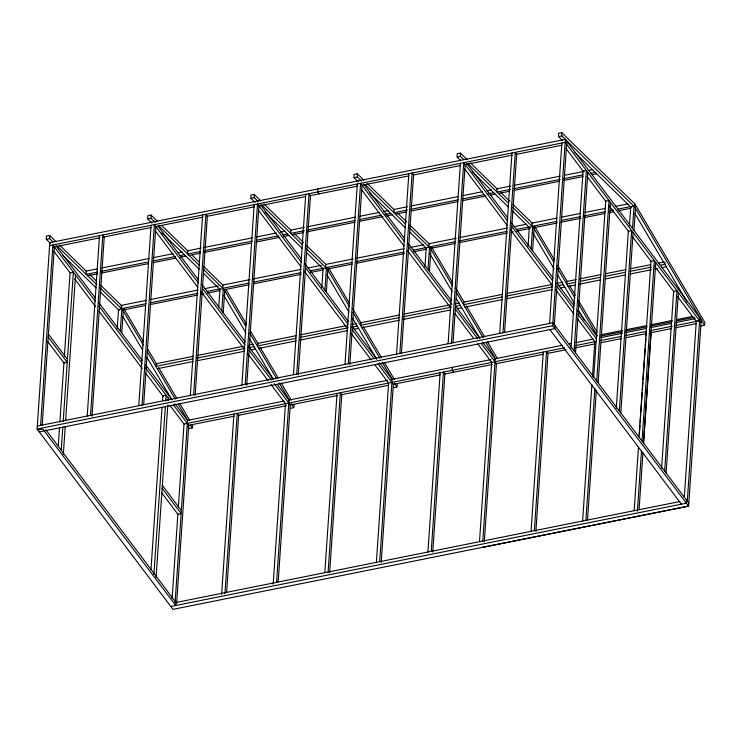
<?xml version="1.0" encoding="UTF-8"?>
<svg xmlns="http://www.w3.org/2000/svg" width="742" height="742" viewBox="0 0 742 742"><rect width="100%" height="100%" fill="white"/><g stroke="black" fill="none" stroke-linecap="round" stroke-linejoin="round"><path stroke-width="1.11" d="M688.539 506.063L172.96 609.358L37.1 429.034L49.807 242.653L565.376 139.366L701.32 319.783M40.606 425.389L52.905 244.971L95.421 301.41M42.211 424.999L54.352 246.9M58.247 446.276L59.508 427.772M59.898 421.994L63.998 361.855M64.396 356.077L70.073 272.806L73.375 272.147L63.2 421.335M61.234 450.246L62.81 427.114M63.33 454.29L65.222 426.529M65.611 420.751L75.545 275.032M87.213 416.049L99.511 235.641M90.515 415.39L102.813 234.973L104.26 236.902L92.036 416.16M117.245 328.502L118.534 309.525L120.733 309.08M120.315 331.192L121.836 308.867L123.283 310.787L121.762 333.112M138.773 405.726L151.071 225.308M142.065 405.058L154.364 224.65L198.281 282.934M143.679 404.668L155.82 226.57M150.997 569.383L162.034 407.469M162.507 400.532L162.823 395.903L166.125 395.245L165.726 401.023M153.9 574.503L165.336 406.811M156.08 577.387L167.822 405.067M168.137 400.439L168.295 398.129M172.116 598.664L177.867 514.243L161.561 492.605M178.34 507.305L184.016 424.034L170.094 405.559M175.093 602.634L187.522 420.389L174.991 403.759M190.323 395.393L202.622 214.976M176.624 603.404L188.765 425.296L173.396 404.891M193.625 394.735L205.924 214.317L207.37 216.237L195.155 395.495M218.779 307.058L220.003 289.195L223.296 288.536L224.752 290.456L223.231 312.79M221.775 310.861L223.296 288.536M221.626 594.453L233.925 414.036M224.928 593.795L237.227 413.377L238.674 415.297L226.616 592.246M241.883 385.061L254.181 204.653M245.185 384.402L257.483 203.985L301.4 262.269M246.715 385.172L258.93 205.914L305.518 196.574M273.186 584.121L285.485 403.704L270.867 384.3M276.562 582.303L288.981 400.068L277.156 384.356M278.167 581.913L290.233 404.974L274.16 383.642M293.442 374.738L305.741 194.321M296.735 374.07L309.043 193.662L310.49 195.582L298.265 374.84M317.901 188.941L317.697 191.928L319.153 193.847M321.824 287.516L323.113 268.539L326.415 267.881L327.862 269.8L326.341 292.125M324.894 290.205L326.415 267.881M324.82 572.639L337.044 393.381M328.122 571.98L340.337 392.722L341.793 394.642L329.643 572.741M344.993 364.405L357.301 183.988M348.295 363.747L360.593 183.33L404.511 241.614M349.825 364.507L362.05 185.25M376.38 562.306L388.595 383.048L374.673 364.572M379.672 561.648L392.101 379.403L379.57 362.773M381.202 562.417L393.343 384.31L377.975 363.914M396.553 354.073L408.851 173.665M399.855 353.415L412.153 172.997L413.6 174.927L401.459 353.025M424.934 266.86L426.233 247.884L428.431 247.438M428.004 269.55L429.525 247.225L430.981 249.145L429.46 271.47M427.93 551.983L440.154 372.725M431.232 551.315L443.456 372.057L444.903 373.987L432.762 552.085M448.112 343.75L460.411 163.333M451.414 343.092L463.713 162.674L507.63 220.958M453.019 342.702L465.16 164.594M452.323 367.346L452.119 370.323L453.566 372.252M479.49 541.651L491.714 362.393L477.792 343.917M482.792 540.992L495.211 358.748L482.68 342.118M484.322 541.753L496.463 363.654L481.085 343.249M499.672 333.418L511.971 153M502.965 332.759L515.273 152.342L516.72 154.271L504.579 332.37M528.054 246.205L529.343 227.228L531.541 226.783M531.124 248.895L532.645 226.56L534.092 228.49L532.571 250.815M531.049 531.318L543.274 352.06M534.351 530.66L546.566 351.402L548.023 353.322L535.872 531.43M549.581 323.419L561.88 143.002M482.309 547.383L688.613 506.165L552.669 325.738L565.376 139.366M566.545 144.133L566.749 141.156M554.33 324.681L566.832 141.286M555.053 325.645L554.849 328.623L39.27 431.918M571.006 348.081L583.073 171.133L586.375 170.475L574.067 350.892M575.523 352.812L587.822 172.394M582.609 520.995L591.912 384.523M592.459 376.426L594.824 341.737L577.424 318.633M593.73 376.982L605.713 201.193L609.015 200.525L596.716 380.943M585.902 520.327L594.889 388.493M587.516 519.938L596.345 390.413M598.163 382.872L610.462 202.455M616.296 408.193L628.363 231.244L631.655 230.586L619.357 410.994M629.429 225.744L630.728 206.758L634.03 206.1L635.477 208.029L633.956 230.354M632.499 228.425L634.03 206.1M701.171 325.877L704.473 325.209L634.753 207.064L634.957 204.041L561.796 132.642L558.503 133.31L558.531 136.556L562.668 140.6M620.813 412.923L633.111 232.506M639.02 437.084L651.003 261.295L632.249 236.401M634.16 510.663L638.5 447.055M639.363 434.33L639.994 425.083M640.151 422.773L640.708 414.676M640.865 412.357L642.201 392.703M642.359 390.385L642.915 382.288M643.073 379.978L644.408 360.315M644.566 358.006L645.197 348.749M645.354 346.44L645.911 338.343M646.069 336.033L646.384 331.405M642.006 441.054L654.305 260.637L651.003 261.295M637.387 511.155L641.487 451.025M643.453 442.974L655.752 262.557M639.066 509.615L642.934 452.945M643.564 443.688L651.133 332.666L650.168 331.386M661.586 468.295L673.643 291.356L676.945 290.688L664.647 471.105M666.093 473.025L678.392 292.617M684.309 497.196L696.293 321.407L677.492 296.457M686.563 500.201L686.359 503.178L170.79 606.474M699.715 317.632L699.511 320.609L696.209 321.277M687.296 501.156L699.799 317.762M688.613 506.165L701.246 319.691M187.809 426.65L188.978 428.635L192.28 427.976L192.707 425.333M290.447 408.313L293.749 407.646L294.175 405.011M393.557 387.649L396.859 386.99L397.285 384.347M665.147 262.622L664.86 264.375L660.343 265.284M704.473 325.209L704.9 322.575L634.957 204.041M56.188 241.827L49.612 235.409L46.31 236.067L46.338 239.314L50.484 243.357M157.647 221.496L151.071 215.078L147.779 215.737L147.806 218.992L151.943 223.036M260.767 200.841L254.191 194.423L250.889 195.081L250.917 198.327L255.062 202.371M363.877 180.185L357.301 173.767L353.999 174.426L354.036 177.672L358.173 181.716M466.996 159.521L460.42 153.102L457.118 153.77L457.146 157.016L460.457 160.253M558.531 136.556L561.824 135.897L634.753 207.064M46.338 239.314L49.64 238.655L52.951 241.892M147.806 218.992L151.099 218.324L155.245 222.368M250.917 198.327L254.218 197.669L258.364 201.713M354.036 177.672L357.329 177.013L361.475 181.057M457.146 157.016L460.448 156.358L463.759 159.586M49.603 245.639L565.172 142.343L701.042 322.668M53.322 247.105L99.901 237.774M103.305 237.088L151.025 227.534M155.56 226.616L203.28 217.063M206.684 216.376L254.395 206.823M310.063 195.665L357.746 186.112M362.291 185.203L408.833 175.882M413.368 174.973L459.919 165.642M464.455 164.733L512.138 155.189M515.542 154.503L562.084 145.182M97.471 268.845L86.183 271.108L86.22 274.355L97.499 272.091M101.988 267.945L149.374 258.448M152.759 257.771L173.071 253.699M177.579 252.799L182.096 251.89M201.267 248.051L187.652 250.777L187.68 254.024L200.155 251.529M204.662 247.374L252.308 237.83M256.843 236.921L276.126 233.053M280.662 232.144L285.197 231.235M304.378 227.395L290.771 230.122L290.799 233.368L304.405 230.641M307.782 226.709L355.418 217.165M359.953 216.256L379.236 212.398M383.772 211.489L388.316 210.58M407.497 206.74L393.881 209.467L393.909 212.713L407.525 209.986M410.892 206.053L458.537 196.509M463.073 195.6L482.356 191.742M486.891 190.833L491.427 189.924M510.515 186.094L496.973 188.811L497.001 192.057L510.542 189.349M513.9 185.417L560.154 176.151M564.671 175.251L583.852 171.402M588.369 170.502L592.877 169.593M100.884 271.414L148.27 261.926M152.787 261.017L175.353 256.5M179.87 255.591L184.378 254.692M204.69 250.62L252.336 241.076M256.871 240.167L278.417 235.845M282.962 234.936L287.497 234.027M307.809 229.964L355.446 220.42M359.981 219.511L381.536 215.189M384.94 214.512L390.607 213.371M410.92 209.3L458.565 199.756M463.101 198.847L484.647 194.534M488.051 193.847L493.727 192.716M513.928 188.672L560.182 179.397M563.568 178.72L582.758 174.88M590.651 173.294L595.167 172.394L596.624 173.823L592.116 174.722M87.677 275.783L97.833 273.752M101.218 273.075L148.613 263.577M153.121 262.668L175.687 258.151M180.204 257.251L185.843 256.12M189.145 255.452L200.488 253.18M203.892 252.503L251.529 242.959M256.064 242.05L279.882 237.273M283.286 236.596L288.963 235.455M292.255 234.797L303.599 232.524M307.002 231.847L354.639 222.303M359.184 221.394L383.002 216.618M386.406 215.941L392.073 214.8M395.375 214.141L406.718 211.869M411.253 210.96L457.758 201.638M462.294 200.73L486.112 195.962M490.647 195.053L495.192 194.144M498.466 193.486L509.745 191.223M514.262 190.323L559.394 181.28M563.911 180.38L583.091 176.531M146.128 300.408L121.298 305.379L121.336 308.626L146.155 303.654M150.635 299.499L198.031 290.011M204.801 288.647L218.343 285.939M249.989 279.595L222.767 285.049L222.795 288.295L248.885 283.073M253.393 278.918L301.029 269.374M307.837 268.01L321.444 265.284M353.109 258.939L325.886 264.393L325.914 267.639L351.996 262.418M356.503 258.253L404.149 248.709M410.947 247.346L423.432 244.851M456.219 238.284L428.997 243.738L429.024 246.984L455.115 241.753M459.623 237.598L507.259 228.054M514.067 226.69L526.542 224.195M556.908 218.111L532.088 223.082L532.116 226.329L556.936 221.357M561.425 217.202L580.606 213.362M585.123 212.453L605.426 208.391M615.582 206.35L627.992 203.865M150.672 302.745L198.058 293.257M207.083 291.448L219.493 288.963M253.421 282.164L301.057 272.62M310.137 270.802L322.612 268.298M356.531 261.509L404.177 251.965M413.248 250.147L425.722 247.642M459.65 240.844L507.287 231.3M516.367 229.482L528.842 226.987M561.453 220.448L580.634 216.608M584.019 215.931L605.453 211.637M609.97 210.728L613.356 210.051M617.873 209.151L630.283 206.666M145.358 305.537L122.792 310.054L100.189 287.989M149.875 304.628L197.261 295.14M201.778 294.231L204.031 293.776M207.417 293.099L219.827 290.614M249.21 284.724L224.26 289.723L203.308 269.281M253.745 283.815L301.391 274.271M310.462 272.453L322.937 269.958M352.329 264.069L327.37 269.068L306.418 248.626M356.865 263.16L404.501 253.616M413.582 251.798L426.056 249.303M455.44 243.413L430.49 248.412L409.538 227.961M459.975 242.504L507.621 232.96M511.025 232.274L513.288 231.819M516.692 231.142L529.167 228.638M557.27 223.008L533.581 227.757L512.648 207.306M560.655 222.331L580.967 218.259M584.353 217.582L604.665 213.52M609.173 212.611L613.69 211.711M618.207 210.802L630.617 208.316M193.579 356.243L156.339 363.701L155.913 366.344L193.143 358.878M198.086 355.335L243.218 346.291M248.867 345.16L253.374 344.26M296.364 335.644L257.808 343.37L257.372 346.013L295.937 338.287M300.909 334.735L346.273 325.645M351.949 324.514L356.485 323.605M399.484 314.988L360.918 322.714L360.491 325.358L399.057 317.632M404.019 314.079L449.392 304.99M455.059 303.858L459.595 302.949M502.594 294.333L464.038 302.059L463.602 304.693L502.167 296.967M507.138 293.424L552.502 284.334M557.038 283.425L562.714 282.285M576.154 279.595L567.12 281.403L566.693 284.047L575.718 282.238M579.539 278.918L600.974 274.623M605.491 273.715L625.794 269.652M630.31 268.743L650.623 264.671M658.516 263.095L664.164 261.963M196.528 358.2L245.045 348.48M248.431 347.803L254.07 346.672M300.473 337.378L348.119 327.834M351.513 327.148L357.19 326.016M403.592 316.723L451.229 307.179M455.764 306.27L460.3 305.361M506.703 296.058L552.076 286.968M558.884 285.605L563.419 284.696M580.235 281.329L600.547 277.267M605.055 276.358L625.367 272.286M629.884 271.387L651.318 267.092M157.304 368.709L193.412 361.475M196.797 360.798L244.192 351.309M250.963 349.946L255.471 349.046M258.772 348.388L296.206 340.884M299.61 340.207L347.247 330.663M354.055 329.3L358.59 328.391M361.892 327.723L399.317 320.229M402.72 319.542L450.357 309.998M457.165 308.635L461.7 307.726M465.002 307.067L502.436 299.573M506.971 298.664L552.336 289.575M560.284 287.979L564.82 287.071M568.094 286.412L574.864 285.058M579.372 284.158L600.816 279.855M605.324 278.955L625.636 274.883M630.153 273.983L651.587 269.689M654.973 269.012L657.226 268.558M661.743 267.649L666.26 266.749M37.304 426.047L552.873 322.761L688.743 503.085M37.1 429.034L552.669 325.738M37.823 429.989L42.776 429.006L175.743 605.481L175.947 602.495L45.763 429.72M601.131 334.716L622.575 330.422M625.96 329.745L646.263 325.673M650.78 324.773L672.215 320.479M676.732 319.57L692.527 316.407M600.918 336.033L622.362 331.739M625.738 331.062L647.182 326.768M650.567 326.09L672.002 321.796M676.519 320.887L694.568 317.279M187.633 420.371L284.186 401.023M288.731 400.114L387.565 380.312M390.978 379.635L490.916 359.61M494.32 358.924L562.436 345.28M569.244 343.917L571.516 343.463M576.061 342.554L593.081 339.14M601.029 337.545L622.603 333.232M626.007 332.546L646.44 328.456M650.984 327.547L671.417 323.447M675.953 322.538L695.254 318.67M184.016 424.034L564.504 347.812M575.857 345.531L596.29 341.441M600.825 340.532L621.258 336.441M625.803 335.532L646.236 331.433M650.78 330.524L672.345 326.202M675.749 325.525L699.595 320.748M187.735 425.5L234.314 416.169M238.859 415.26L286.57 405.707M289.983 405.021L337.693 395.458M341.097 394.781L388.817 385.219M393.353 384.31L439.932 374.979M444.477 374.07L492.159 364.517M495.563 363.83L543.246 354.277M547.791 353.368L565.951 349.732M575.031 347.915L594.333 344.047M601.141 342.683L621.573 338.584M626.118 337.675L646.551 333.585M649.955 332.898L671.529 328.585M676.064 327.676L696.497 323.577M177.867 514.243L181.169 513.585L162.146 488.338M175.539 602.578L679.755 501.564M574.271 151.925L631.451 207.723M470.28 162.73L497.409 189.21M500.692 192.419L509.735 201.24M513.028 204.449L532.756 223.704M467.905 163.63L508.511 203.262M472.06 171.569L508.52 207.157M512.666 211.201L530.307 228.415M367.169 183.395L394.29 209.865M397.582 213.075L406.625 221.895M409.909 225.104L429.637 244.359M364.786 184.294L405.392 223.917M369.776 193.041L405.41 227.813M409.556 231.856L426.121 248.032M264.05 204.05L291.179 230.521M294.463 233.73L303.506 242.56M306.798 245.769L325.701 264.217M261.676 204.95L302.282 244.582M265.005 212.082L302.291 248.477M306.437 252.521L323.011 268.697M161.756 225.512L188.06 251.176M192.169 255.192L199.57 262.408M203.679 266.424L223.407 285.679M158.556 225.605L199.162 265.237M161.886 232.738L199.181 269.133M203.327 273.177L219.901 289.352M59.471 245.036L86.601 271.507M89.884 274.716L96.46 281.135M100.569 285.141L121.948 306.001M57.097 245.936L96.868 284.752M62.912 255.489L96.061 287.84M100.198 291.884L119.258 310.49M566.025 148.493L583.518 171.727M586.996 176.346L605.787 201.295M609.275 205.914L628.762 231.782M654.518 265.97L674.014 291.838M466.755 163.463L507.825 217.972M511.312 222.591L553.078 278.037M556.556 282.656L573.965 305.75M577.443 310.369L596.939 336.247M511.804 226.505L552.873 281.014M557.057 286.56L573.761 308.737M577.935 314.274L596.735 339.224M464.65 168.953L507.111 225.318M510.589 229.937L552.363 285.373M555.841 289.992L573.946 314.014M549.896 329.615L681.416 504.17M363.645 184.118L404.715 238.636M408.193 243.255L451.359 300.538M455.532 306.084L479.898 338.417M408.684 247.16L451.85 304.443M455.328 309.062L477.607 338.63M361.53 189.609L404 245.973M407.479 250.592L450.635 307.874M454.818 313.421L473.609 338.371M260.525 204.773L301.604 259.292M305.083 263.911L348.239 321.193M352.422 326.74L376.788 359.082M305.574 267.816L348.035 324.18M352.218 329.726L373.801 358.367M258.42 210.264L300.881 266.628M304.359 271.247L347.525 328.539M351.003 333.158L371.195 359.953M158.111 226.356L198.485 279.947M201.963 284.566L245.129 341.858M248.607 346.477L273.668 379.737M202.455 288.471L244.925 344.835M249.099 350.382L271.377 379.95M155.301 230.929L197.771 287.284M201.249 291.912L244.406 349.194M247.893 353.813L268.075 380.609M55.947 245.76L95.625 298.432M99.113 303.051L142.269 360.334M145.747 364.953L171.513 399.14M98.909 306.029L142.065 363.32M145.553 367.939L169.213 399.354M53.832 251.25L70.546 273.427M74.719 278.973L95.607 306.696M99.085 311.315L142.251 368.598M145.729 373.217L163.129 396.321M48.406 334.123L67.429 359.369M162.35 485.351L181.373 510.598M48.202 337.109L67.225 362.346L63.923 363.014L47.618 341.376M634.966 213.677L687.111 302.05M534.75 226.495L554.738 260.359M557.669 265.339L567.073 281.283M569.429 285.262L575.31 295.223M578.241 300.204L597.05 332.073M533.368 227.525L553.875 262.278M557.39 268.233L574.967 298.015M578.482 303.979L597.227 335.746M532.997 233.146L554.088 268.892M557.604 274.846L574.596 303.645M578.111 309.6L584.557 320.525M431.64 247.151L452.796 283.008M455.736 287.989L463.963 301.938M466.31 305.917L484.535 336.803M487.475 341.774L497.465 358.711M430.258 248.18L452.518 285.911M456.033 291.866L482.986 337.536M485.917 342.507L495.285 358.386M429.887 253.81L452.147 291.532M456.247 298.488L479.684 338.204M328.52 267.816L349.677 303.673M352.617 308.653L361.437 323.595M363.2 326.582L381.416 357.458M384.356 362.439L394.354 379.366M327.139 268.845L349.399 306.567M352.914 312.53L379.867 358.2M382.213 362.17L392.175 379.051M394.512 383.02L396.859 386.99M326.768 274.466L349.037 312.197M352.552 318.151L376.565 358.859M225.995 289.463L246.567 324.328M250.091 330.301L258.318 344.251M260.08 347.237L278.306 378.114M281.246 383.095L291.235 400.031M224.028 289.501L245.704 326.23M249.804 333.186L276.757 378.856M279.094 382.826L289.64 400.699M291.402 403.676L293.749 407.646M223.657 295.121L245.917 332.852M249.433 338.806L272.87 378.522M123.942 308.802L143.336 341.663M147.454 348.638L156.859 364.572M158.621 367.568L176.837 398.445M179.777 403.425L189.766 420.352M122.56 309.822L143.651 345.568M147.166 351.522L175.288 399.187M178.219 404.149L187.596 420.037M190.518 424.999L192.28 427.976M122.773 316.444L142.696 350.205M146.795 357.152L171.986 399.845M561.796 132.642L561.824 135.897M460.42 153.102L460.448 156.358M357.301 173.767L357.329 177.013M254.191 194.423L254.218 197.669M151.071 215.078L151.099 218.324M49.612 235.409L49.64 238.655"/></g></svg>
